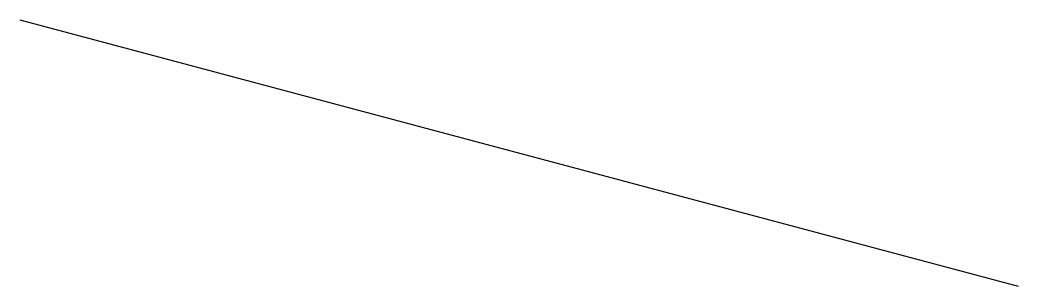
# Model space of a CAD drawing. Header units: inches. Extents: x -2.5 to 0.8, y 4.68 to 5.56.
import ezdxf

# ---------------------------------------------------------------- set-up
doc = ezdxf.new("R2010")
doc.units = ezdxf.units.IN
doc.layers.get('0').update_dxf_attribs({"linetype": 'CONTINUOUS'})

msp = doc.modelspace()

# ---------------------------------------------------------------- linework, layer by layer
at = {"color": 0, "linetype": 'CONTINUOUS'}
msp.add_line((-2.4956, 5.5623), (0.7989, 4.6838), dxfattribs=at)

doc.saveas('drawing.dxf')
